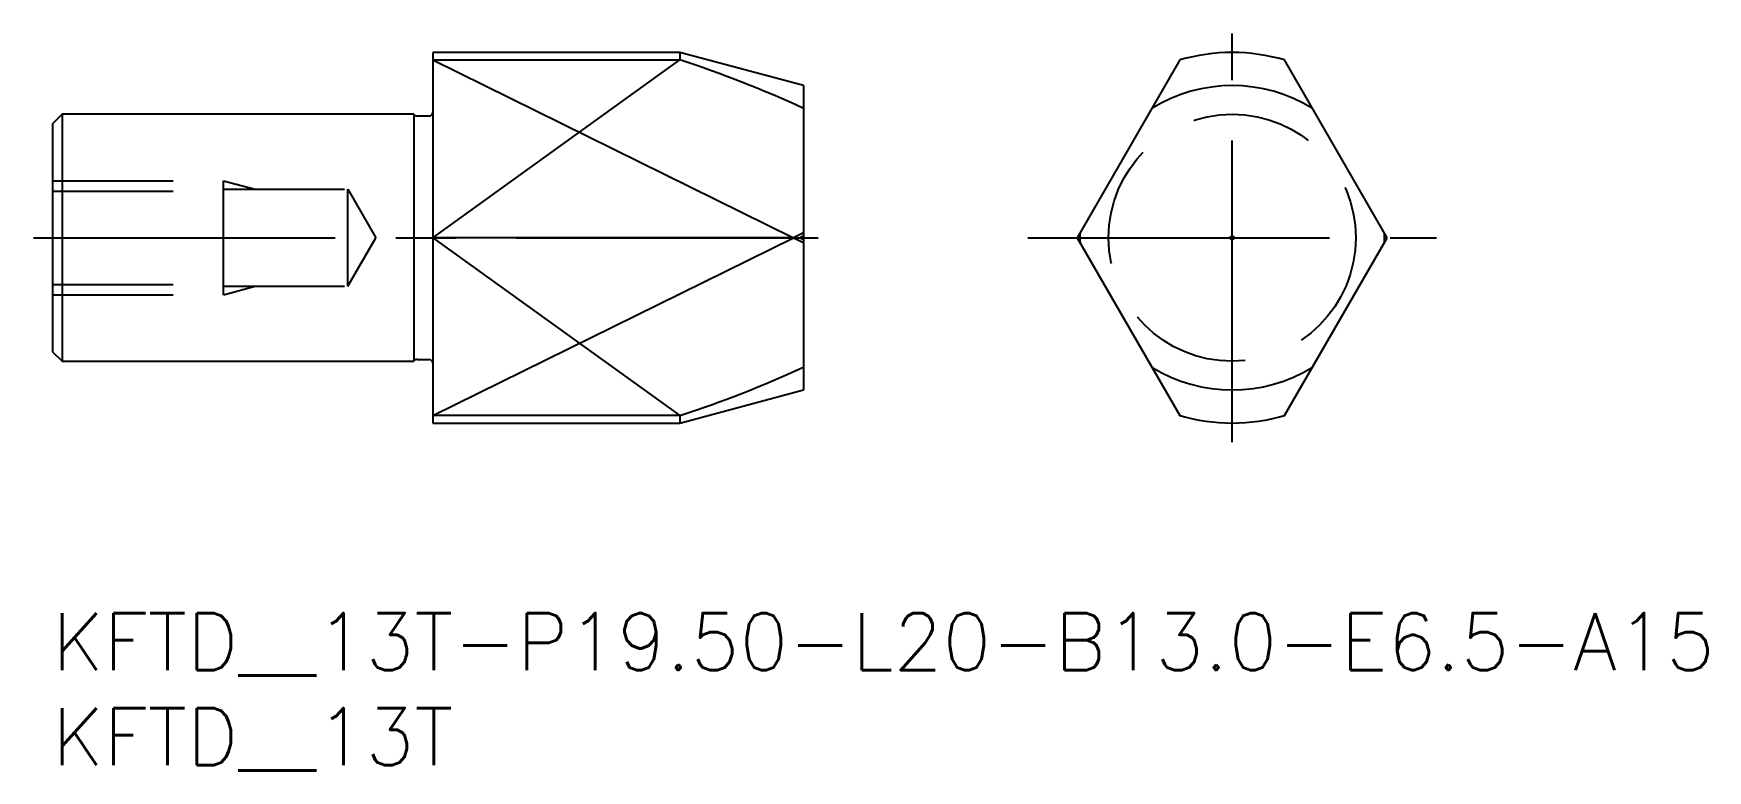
# Model space of a CAD drawing. Extents: x -1 to 87, y -8.3 to 30.5.
import ezdxf

# ---------------------------------------------------------------- set-up
doc = ezdxf.new("R2010")
doc.units = 0
doc.header["$LTSCALE"] = 0.5
doc.linetypes.add('CENTER', pattern=[50.8, 31.75, -6.35, 6.35, -6.35])
doc.linetypes.add('DASHED', pattern=[19.05, 12.7, -6.35])
for name, color, linetype in [('MSM_CENTER', 1, 'CENTER'), ('MSM_CONTINUOUS', 7, 'CONTINUOUS'), ('MSM_DASHED', 4, 'DASHED'), ('MSM_NARROW', 5, 'CONTINUOUS'), ('MSM_PART_NUMBER', 7, 'CONTINUOUS')]:
    doc.layers.add(name, color=color, linetype=linetype)
doc.styles.get("Standard").update_dxf_attribs({"font": 'txt.shx', "height": 1, "bigfont": 'bigfont.shx'})

# ---------------------------------------------------------------- blocks, each defined once
blk = doc.blocks.new('*U22')
at = {"layer": 'MSM_PART_NUMBER'}
blk.add_text('KFTD__13T-P19.50-L20-B13.0-E6.5-A15', height=3, dxfattribs=at).set_placement((0, -3))
blk = doc.blocks.new('*U23')
at = {"layer": 'MSM_PART_NUMBER'}
blk.add_text('KFTD__13T', height=3, dxfattribs=at).set_placement((0, -8))

msp = doc.modelspace()

# ---------------------------------------------------------------- linework, layer by layer
at = {"layer": 'MSM_CENTER'}
for p, q in [((62.044, 9), (62.044, 30.5)), ((-1, 19.75), (40.5, 19.75)), ((51.294, 19.75), (72.794, 19.75))]:
    msp.add_line(p, q, dxfattribs=at)
at = {"layer": 'MSM_CONTINUOUS'}
for p, q in [((20, 29.5), (20, 10)), ((33, 29.5), (20, 29.5)), ((20, 29.104), (33, 29.104)), ((33, 29.5), (33, 29.104)), ((39.5, 27.758), (33, 29.5)), ((59.294, 29.104), (53.893, 19.75)), ((70.195, 19.75), (64.794, 29.104)), ((39.5, 27.758), (39.5, 11.742)), ((0.5, 26.25), (0, 25.75)), ((0, 25.75), (0, 13.75)), ((0.5, 26.25), (0.5, 13.25)), ((19, 26.25), (0.5, 26.25)), ((19, 26.25), (19, 13.25)), ((19.8, 26.15), (19.173, 26.15)), ((38.969, 19.75), (20, 19.75)), ((39.5, 20.003), (38.969, 19.75)), ((38.969, 19.75), (39.5, 19.497)), ((53.893, 19.75), (59.294, 10.396)), ((64.794, 10.396), (70.195, 19.75)), ((0, 13.75), (0.5, 13.25)), ((0.5, 13.25), (19, 13.25)), ((19.173, 13.35), (19.8, 13.35)), ((33, 10), (39.5, 11.742)), ((33, 10.396), (20, 10.396)), ((20, 10), (33, 10)), ((33, 10.396), (33, 10))]:
    msp.add_line(p, q, dxfattribs=at)
msp.add_circle((62.044, 19.75), 0.1, dxfattribs=at)
for centre, radius, start, end in [((14.37, -27.968), 60.036, 65.25449, 71.92146), ((62.044, 19.75), 9.75, 73.61733, 106.38267), ((62.044, 19.75), 8.008, 58.18679, 121.81321), ((19.173, 26.35), 0.2, 210, 270), ((19.8, 26.35), 0.2, 270, 0), ((62.044, 19.75), 8.008, 178.18679, 181.81321), ((62.044, 19.75), 8.008, 358.18679, 1.81321), ((19.173, 13.15), 0.2, 90, 150), ((19.8, 13.15), 0.2, 0, 90), ((14.37, 67.468), 60.036, 288.07854, 294.74551), ((62.044, 19.75), 8.008, 238.18679, 301.81321), ((62.044, 19.75), 9.75, 253.61733, 286.38267)]:
    msp.add_arc(centre, radius, start, end, dxfattribs=at)
at = {"layer": 'MSM_DASHED'}
for p, q in [((0, 22.75), (9, 22.75)), ((0, 22.208), (9, 22.208)), ((9, 16.75), (9, 22.75)), ((9, 22.75), (10.662, 22.3)), ((9, 22.3), (15.528, 22.3)), ((15.528, 17.2), (15.528, 22.3)), ((15.528, 22.3), (17, 19.75)), ((15.528, 17.2), (17, 19.75)), ((39.5, 19.85), (39.327, 19.75)), ((39.327, 19.75), (39.5, 19.65)), ((0, 17.292), (9, 17.292)), ((0, 16.75), (9, 16.75)), ((9, 17.2), (15.528, 17.2)), ((9, 16.75), (10.662, 17.2))]:
    msp.add_line(p, q, dxfattribs=at)
msp.add_circle((62.044, 19.75), 6.5, dxfattribs=at)
at = {"layer": 'MSM_NARROW'}
for p, q in [((20, 29.104), (38.969, 19.75)), ((20, 19.75), (33, 29.104)), ((20, 10.396), (38.969, 19.75)), ((20, 19.75), (33, 10.396))]:
    msp.add_line(p, q, dxfattribs=at)

# ---------------------------------------------------------------- block references
at = {"layer": 'MSM_CONTINUOUS'}
for name in ['*U22', '*U23']:
    msp.add_blockref(name, (0, 0), dxfattribs=at)

doc.saveas('drawing.dxf')
